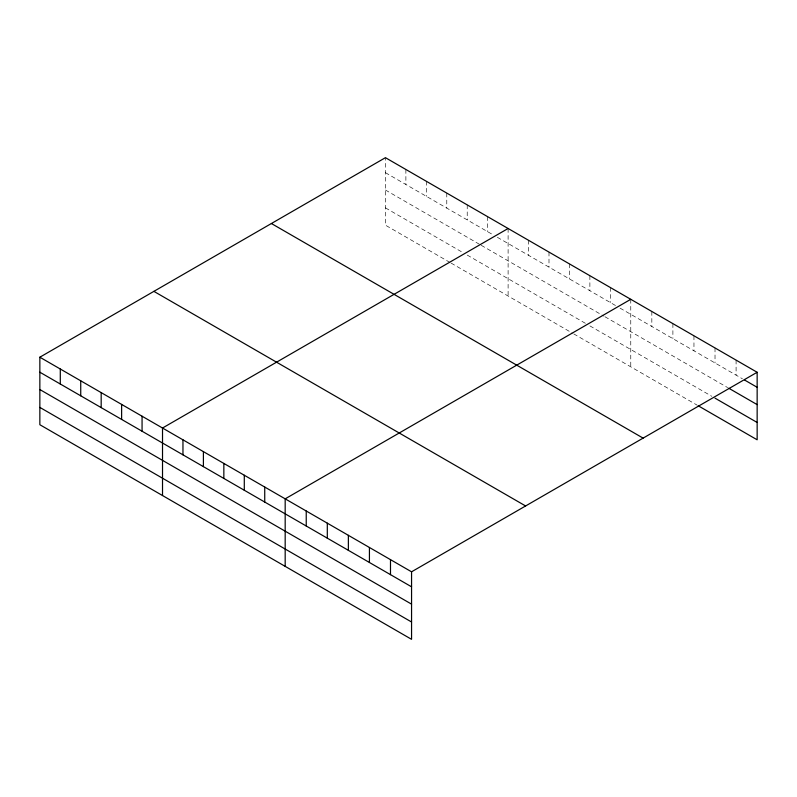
<?xml version="1.0" encoding="UTF-8"?>
<svg xmlns="http://www.w3.org/2000/svg" width="797" height="797" viewBox="0 0 797 797"><rect width="100%" height="100%" fill="white"/><g stroke="black" fill="none" stroke-linecap="round" stroke-linejoin="round"><path stroke-width="0.6" stroke-dasharray="3.98 2.99" d="M450.006 262.462L385.439 225.192L385.439 157.676M385.439 172.69L493.044 234.806M497.348 237.297L615.702 305.63M620.006 308.11L742.406 378.774M385.439 190.015L480.133 244.679M481.209 245.297L603.867 316.12M604.943 316.738L727.661 387.591M385.439 207.868L462.918 252.589M467.221 255.08L585.576 323.413M589.88 325.893L711.86 396.318M451.082 263.09L572.664 333.285M573.74 333.903L697.116 405.135M736.089 360.114L736.089 375.128M715.019 347.96L715.019 362.964M693.958 335.796L693.958 350.81M672.897 323.642L672.897 338.645M651.836 311.478L651.836 326.481M630.766 299.313L630.766 366.829M610.323 287.508L610.323 302.521M589.88 275.712L589.88 290.716M569.437 263.907L569.437 278.91M548.994 252.101L548.994 267.115M528.55 240.295L528.55 255.309M508.107 228.5L508.107 296.016M487.664 216.694L487.664 231.698M467.221 204.889L467.221 219.902M446.778 193.083L446.778 208.097M426.335 181.288L426.335 196.291M405.882 169.482L405.882 184.486"/><path stroke-width="1.2" d="M698.172 405.743L757.15 439.795L757.15 372.279L385.439 157.676L39.85 357.205L39.85 424.721L411.561 639.324L411.561 571.808L39.85 357.205M508.107 228.5L162.518 428.019L162.518 495.535M630.766 299.313L285.177 498.842L285.177 566.358M411.561 571.808L757.15 372.279M744.508 379.99L757.15 387.292M728.717 388.199L757.15 404.617M715.019 398.151L757.15 422.47M271.398 223.519L643.109 438.121M153.891 291.363L525.602 505.965M39.85 372.209L411.561 586.811M39.85 389.544L411.561 604.146M39.85 407.397L411.561 621.999M390.49 559.643L390.49 574.657M369.429 547.489L369.429 562.493M348.369 535.325L348.369 550.328M327.308 523.161L327.308 538.174M306.237 511.007L306.237 526.01M264.734 487.037L264.734 502.05M244.29 475.231L244.29 490.245M223.847 463.436L223.847 478.439M203.404 451.63L203.404 466.634M182.961 439.824L182.961 454.838M142.065 416.223L142.065 431.227M121.622 404.418L121.622 419.421M101.179 392.612L101.179 407.626M80.736 380.807L80.736 395.82M60.293 369.011L60.293 384.015"/></g></svg>
